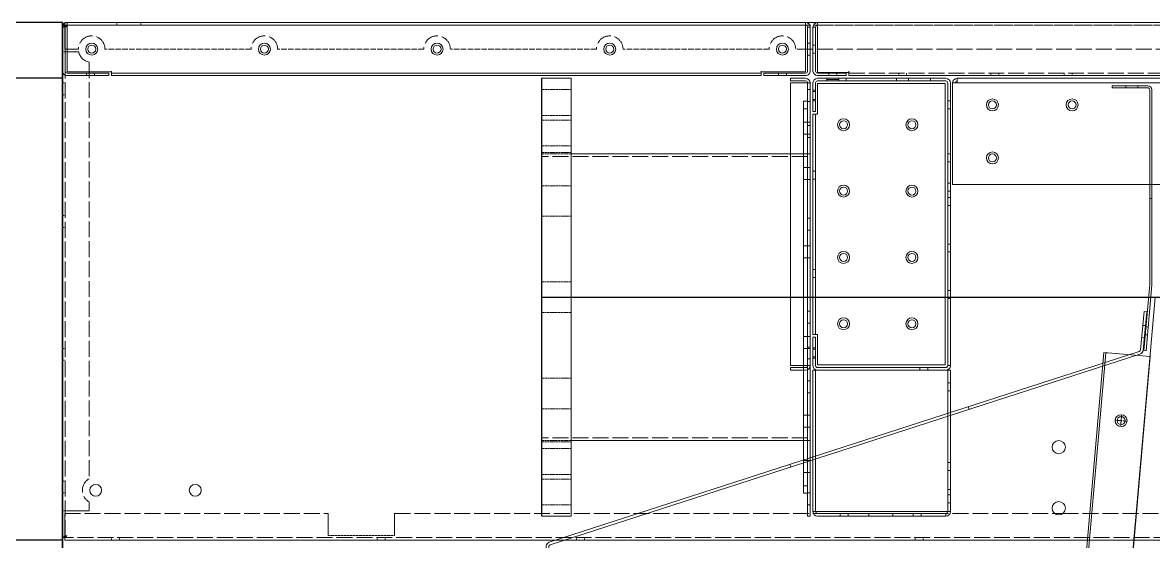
# Model space of a CAD drawing. Header units: millimetres. Extents: x 2280 to 31687, y 1787 to 22582.
# Drawn here: x 15490 to 16341, y 11329 to 11720 of the extents above; entities that cross this region are included whole.
import ezdxf

# ---------------------------------------------------------------- set-up
doc = ezdxf.new("R2010")
doc.units = ezdxf.units.MM
doc.linetypes.add('DASHDOT', pattern=[18.5, 12, -3, 0.5, -3])
doc.linetypes.add('DASHED', pattern=[15, 12, -3])

# ---------------------------------------------------------------- blocks, each defined once
blk = doc.blocks.new('A$C07BF02F0')
at = {"color": 7, "lineweight": 15}
for p, q in [((2, 36.5), (0, 36.5)), ((0, 3.5), (0, 36.5)), ((2, 36.5), (0, 36.5)), ((2, 36.5), (2, 3.5)), ((3.5, 38), (3.5, 40)), ((3.5, 40), (559.5, 40)), ((3.5, 36.5), (3.5, 40)), ((3.5, 38), (3.5, 37.56)), ((3.5, 38), (559.5, 38)), ((3.5, 37.56), (3.5, 36.5)), ((3.5, 36.5), (3.5, 3)), ((3.5, 3), (3.5, 36.5)), ((559.5, 38), (559.5, 40)), ((559.5, 36.5), (559.5, 40)), ((559.5, 37.56), (559.5, 38)), ((559.5, 36.5), (559.5, 37.56)), ((559.5, 36.5), (559.5, 3)), ((559.5, 3), (559.5, 36.5)), ((561, 36.5), (563, 36.5)), ((561, 36.5), (561, 3.5)), ((561, 36.5), (563, 36.5)), ((563, 3.5), (563, 36.5)), ((561, 24.5), (563, 24.5)), ((561, 24.5), (563, 24.5)), ((561, 24.5), (563, 24.5)), ((561, 24.5), (563, 24.5)), ((561, 24.5), (563, 24.5)), ((561, 24.5), (563, 24.5)), ((561, 24.5), (563, 24.5)), ((561, 24.5), (563, 24.5)), ((561, 24.5), (563, 24.5)), ((561, 24.5), (563, 24.5)), ((561, 24.5), (563, 24.5)), ((561, 24.5), (563, 24.5)), ((561, 24.5), (563, 24.5)), ((561, 24.5), (563, 24.5)), ((561, 24.5), (563, 24.5)), ((561, 24.5), (563, 24.5)), ((561, 24.5), (563, 24.5)), ((561, 24.5), (563, 24.5)), ((561, 24.5), (563, 24.5)), ((561, 24.5), (563, 24.5)), ((561, 24.5), (563, 24.5)), ((561, 24.5), (563, 24.5)), ((561, 24.5), (563, 24.5)), ((561, 24.5), (563, 24.5)), ((561, 15.5), (563, 15.5)), ((561, 15.5), (563, 15.5)), ((561, 15.5), (563, 15.5)), ((561, 15.5), (563, 15.5)), ((561, 15.5), (563, 15.5)), ((561, 15.5), (563, 15.5)), ((561, 15.5), (563, 15.5)), ((561, 15.5), (563, 15.5)), ((561, 15.5), (563, 15.5)), ((561, 15.5), (563, 15.5)), ((561, 15.5), (563, 15.5)), ((561, 15.5), (563, 15.5)), ((561, 15.5), (563, 15.5)), ((561, 15.5), (563, 15.5)), ((561, 15.5), (563, 15.5)), ((561, 15.5), (563, 15.5)), ((561, 15.5), (563, 15.5)), ((561, 15.5), (563, 15.5)), ((561, 15.5), (563, 15.5)), ((561, 15.5), (563, 15.5)), ((561, 15.5), (563, 15.5)), ((561, 15.5), (563, 15.5)), ((561, 15.5), (563, 15.5)), ((561, 15.5), (563, 15.5)), ((37, 3), (3.5, 3)), ((37, 3), (3.5, 3)), ((35, 2), (3.5, 2)), ((18, 2), (18, 0)), ((18, 2), (18, 0)), ((18, 2), (18, 0)), ((18, 2), (18, 0)), ((18, 2), (18, 0)), ((18, 2), (18, 0)), ((18, 2), (18, 0)), ((18, 2), (18, 0)), ((18, 2), (18, 0)), ((18, 2), (18, 0)), ((18, 2), (18, 0)), ((18, 2), (18, 0)), ((24, 2), (24, 0)), ((24, 2), (24, 0)), ((24, 2), (24, 0)), ((24, 2), (24, 0)), ((24, 2), (24, 0)), ((24, 2), (24, 0)), ((24, 2), (24, 0)), ((24, 2), (24, 0)), ((24, 2), (24, 0)), ((24, 2), (24, 0)), ((24, 2), (24, 0)), ((24, 2), (24, 0)), ((35, 2), (35, 0)), ((37, 2.44), (37, 3.5)), ((37, 3), (37, 3.5)), ((37, 3), (37, 3.5)), ((37, 3.5), (37, 0)), ((37, 2), (37, 2.44)), ((37, 2), (37, 0)), ((526, 2), (37, 2)), ((526, 2), (37, 2)), ((526, 3), (526, 3.5)), ((526, 3.5), (526, 3)), ((526, 3), (526, 3.5)), ((526, 3.5), (526, 3)), ((526, 2.44), (526, 3)), ((526, 3), (559.5, 3)), ((526, 3), (559.5, 3)), ((526, 3), (526, 0)), ((526, 2), (526, 2.44)), ((526, 2), (526, 0)), ((528, 2), (528, 0)), ((559.5, 2), (528, 2)), ((539, 2), (539, 0)), ((539, 2), (539, 0)), ((539, 2), (539, 0)), ((539, 2), (539, 0)), ((539, 2), (539, 0)), ((539, 2), (539, 0)), ((539, 2), (539, 0)), ((539, 2), (539, 0)), ((539, 2), (539, 0)), ((539, 2), (539, 0)), ((539, 2), (539, 0)), ((539, 2), (539, 0)), ((545, 2), (545, 0)), ((545, 2), (545, 0)), ((545, 2), (545, 0)), ((545, 2), (545, 0)), ((545, 2), (545, 0)), ((545, 2), (545, 0)), ((545, 2), (545, 0)), ((545, 2), (545, 0)), ((545, 2), (545, 0)), ((545, 2), (545, 0)), ((545, 2), (545, 0)), ((545, 2), (545, 0)), ((35, 0), (3.5, 0)), ((526, 0), (37, 0)), ((526, 0), (37, 0)), ((559.5, 0), (528, 0))]:
    blk.add_line(p, q, dxfattribs=at)
for centre in [(22, 20), (152, 20), (282, 20), (412, 20), (542, 20)]:
    blk.add_circle(centre, 3, dxfattribs=at)
for centre, radius, start, end in [((3.5, 36.5), 3.5, 90, 180), ((3.5, 36.5), 1.5, 90, 180), ((559.5, 36.5), 3.5, 360, 90), ((559.5, 36.5), 1.5, 360, 90), ((3.5, 3.5), 3.5, 180, 270.00001), ((3.5, 3.5), 1.5, 180, 269.99999), ((559.5, 3.5), 3.5, 269.99999, 360), ((559.5, 3.5), 1.5, 270.00001, 360)]:
    blk.add_arc(centre, radius, start, end, dxfattribs=at)
blk = doc.blocks.new('A$C51234923')
at = {"color": 7, "lineweight": 15}
for p, q in [((3.5, 189), (3.5, 212)), ((3.5, 212), (99.5, 212)), ((99.5, 0), (99.5, 212)), ((0, 189), (0, 23)), ((3.5, 189), (0, 189)), ((2, 189), (2, 23)), ((0, 146), (2, 146)), ((0, 140), (2, 140)), ((0, 72), (2, 72)), ((0, 66), (2, 66)), ((3.5, 23), (0, 23)), ((3.5, 0), (3.5, 23)), ((99.5, 0), (3.5, 0))]:
    blk.add_line(p, q, dxfattribs=at)
for centre in [(23, 181), (74.5, 181), (23, 131), (74.5, 131), (23, 81), (74.5, 81), (23, 31), (74.5, 31)]:
    blk.add_circle(centre, 3, dxfattribs=at)
blk = doc.blocks.new('A$C30944BC8')
at = {"color": 7, "lineweight": 13, "ltscale": 0.007292}
for p, q in [((3.5, 190.24), (3.5, 186.74)), ((1673.5, 190.24), (1673.5, 186.74)), ((0, 186.74), (3.5, 186.74)), ((1673.5, 186.74), (1677, 186.74))]:
    blk.add_line(p, q, dxfattribs=at)
at = {"color": 7, "lineweight": 13}
for p, q in [((1673.5, 190.24), (3.5, 190.24)), ((3.5, 186.74), (1673.5, 186.74)), ((0, 110.24), (1677, 110.24))]:
    blk.add_line(p, q, dxfattribs=at)
at = {"color": 7, "lineweight": 13, "ltscale": 0.159375}
for p, q in [((0, 110.24), (0, 186.74)), ((1677, 110.24), (1677, 186.74))]:
    blk.add_line(p, q, dxfattribs=at)
at = {"color": 7, "lineweight": 13, "ltscale": 0.145697}
for p, q in [((1675, 110.24), (1675, 40.31)), ((1677, 110.24), (1677, 40.31))]:
    blk.add_line(p, q, dxfattribs=at)
at = {"color": 7, "lineweight": 13, "ltscale": 0.083658}
for p, q in [((1674.99, 40.18), (1671.49, 0.17)), ((1676.99, 40), (1673.49, 0))]:
    blk.add_line(p, q, dxfattribs=at)
at = {"color": 7, "lineweight": 13, "ltscale": 0.004167}
blk.add_line((1671.49, 0.17), (1673.49, 0), dxfattribs=at)
at = {"color": 7, "lineweight": 13}
for centre in [(30, 170.24), (90, 170.24), (240, 170.24), (390, 170.24), (540, 170.24), (690, 170.24), (840, 170.24), (990, 170.24), (1140, 170.24), (1290, 170.24), (1440, 170.24), (1590, 170.24), (1640, 170.24), (30, 130.24), (165, 130.24), (315, 130.24), (465, 130.24), (615, 130.24), (765, 130.24), (915, 130.24), (1065, 130.24), (1215, 130.24), (1365, 130.24), (1515, 130.24), (1640, 130.24)]:
    blk.add_circle(centre, 3, dxfattribs=at)
for centre, radius, start, end in [((3.5, 186.74), 3.5, 90, 180), ((3.5, 186.74), 1.5, 90, 180), ((1673.5, 186.74), 3.5, 0, 90), ((1673.5, 186.74), 1.5, 0, 90), ((1673.5, 40.31), 1.5, 355, 360), ((1673.5, 40.31), 3.5, 355, 360)]:
    blk.add_arc(centre, radius, start, end, dxfattribs=at)
blk = doc.blocks.new('A$C6A4A1024')
at = {"color": 7, "lineweight": 15}
for p, q in [((0, 195), (0, 216.5)), ((2, 195), (2, 216.5)), ((3.5, 220), (100, 220)), ((3.5, 218), (100, 218)), ((10.5, 220), (10.5, 218)), ((10.5, 220), (10.5, 218)), ((10.5, 220), (10.5, 218)), ((10.5, 220), (10.5, 218)), ((10.5, 220), (10.5, 218)), ((10.5, 220), (10.5, 218)), ((10.5, 220), (10.5, 218)), ((10.5, 220), (10.5, 218)), ((10.5, 220), (10.5, 218)), ((10.5, 220), (10.5, 218)), ((10.5, 220), (10.5, 218)), ((10.5, 220), (10.5, 218)), ((10.5, 220), (10.5, 218)), ((10.5, 220), (10.5, 218)), ((10.5, 220), (10.5, 218)), ((10.5, 220), (10.5, 218)), ((10.5, 220), (10.5, 218)), ((10.5, 220), (10.5, 218)), ((10.5, 220), (10.5, 218)), ((10.5, 220), (10.5, 218)), ((10.5, 220), (10.5, 218)), ((10.5, 220), (10.5, 218)), ((10.5, 220), (10.5, 218)), ((10.5, 220), (10.5, 218)), ((10.5, 220), (10.5, 218)), ((10.5, 220), (10.5, 218)), ((10.5, 220), (10.5, 218)), ((10.5, 220), (10.5, 218)), ((10.5, 220), (10.5, 218)), ((10.5, 220), (10.5, 218)), ((10.5, 220), (10.5, 218)), ((10.5, 220), (10.5, 218)), ((10.5, 220), (10.5, 218)), ((10.5, 220), (10.5, 218)), ((10.5, 220), (10.5, 218)), ((10.5, 220), (10.5, 218)), ((10.5, 220), (10.5, 218)), ((10.5, 220), (10.5, 218)), ((10.5, 220), (10.5, 218)), ((10.5, 220), (10.5, 218)), ((10.5, 220), (10.5, 218)), ((10.5, 220), (10.5, 218)), ((10.5, 220), (10.5, 218)), ((10.5, 220), (10.5, 218)), ((10.5, 220), (10.5, 218)), ((10.5, 220), (10.5, 218)), ((10.5, 220), (10.5, 218)), ((10.5, 220), (10.5, 218)), ((19.5, 220), (19.5, 218)), ((19.5, 220), (19.5, 218)), ((19.5, 220), (19.5, 218)), ((19.5, 220), (19.5, 218)), ((19.5, 220), (19.5, 218)), ((19.5, 220), (19.5, 218)), ((19.5, 220), (19.5, 218)), ((19.5, 220), (19.5, 218)), ((19.5, 220), (19.5, 218)), ((19.5, 220), (19.5, 218)), ((19.5, 220), (19.5, 218)), ((19.5, 220), (19.5, 218)), ((19.5, 220), (19.5, 218)), ((19.5, 220), (19.5, 218)), ((19.5, 220), (19.5, 218)), ((19.5, 220), (19.5, 218)), ((19.5, 220), (19.5, 218)), ((19.5, 220), (19.5, 218)), ((19.5, 220), (19.5, 218)), ((19.5, 220), (19.5, 218)), ((19.5, 220), (19.5, 218)), ((19.5, 220), (19.5, 218)), ((19.5, 220), (19.5, 218)), ((19.5, 220), (19.5, 218)), ((19.5, 220), (19.5, 218)), ((19.5, 220), (19.5, 218)), ((19.5, 220), (19.5, 218)), ((19.5, 220), (19.5, 218)), ((19.5, 220), (19.5, 218)), ((19.5, 220), (19.5, 218)), ((19.5, 220), (19.5, 218)), ((19.5, 220), (19.5, 218)), ((19.5, 220), (19.5, 218)), ((19.5, 220), (19.5, 218)), ((19.5, 220), (19.5, 218)), ((19.5, 220), (19.5, 218)), ((19.5, 220), (19.5, 218)), ((19.5, 220), (19.5, 218)), ((19.5, 220), (19.5, 218)), ((19.5, 220), (19.5, 218)), ((19.5, 220), (19.5, 218)), ((19.5, 220), (19.5, 218)), ((19.5, 220), (19.5, 218)), ((19.5, 220), (19.5, 218)), ((19.5, 220), (19.5, 218)), ((19.5, 220), (19.5, 218)), ((19.5, 220), (19.5, 218)), ((19.5, 220), (19.5, 218)), ((25, 220), (25, 218)), ((63, 220), (63, 218)), ((63, 220), (63, 218)), ((63, 220), (63, 218)), ((63, 220), (63, 218)), ((63, 220), (63, 218)), ((63, 220), (63, 218)), ((72, 220), (72, 218)), ((72, 220), (72, 218)), ((72, 220), (72, 218)), ((72, 220), (72, 218)), ((72, 220), (72, 218)), ((72, 220), (72, 218)), ((88.5, 220), (88.5, 218)), ((101.5, 3.5), (101.5, 216.5)), ((103.5, 3.5), (103.5, 216.5)), ((0, 211), (2, 211)), ((0, 211), (2, 211)), ((0, 211), (2, 211)), ((0, 211), (2, 211)), ((0, 211), (2, 211)), ((0, 211), (2, 211)), ((0, 211), (2, 211)), ((0, 211), (2, 211)), ((0, 211), (2, 211)), ((0, 211), (2, 211)), ((0, 211), (2, 211)), ((0, 211), (2, 211)), ((0, 210), (2, 210)), ((0, 210), (2, 210)), ((0, 210), (2, 210)), ((0, 210), (2, 210)), ((0, 210), (2, 210)), ((0, 210), (2, 210)), ((0, 210), (2, 210)), ((0, 210), (2, 210)), ((0, 210), (2, 210)), ((0, 210), (2, 210)), ((0, 210), (2, 210)), ((0, 210), (2, 210)), ((0, 210), (2, 210)), ((0, 210), (2, 210)), ((0, 210), (2, 210)), ((0, 210), (2, 210)), ((0, 210), (2, 210)), ((0, 210), (2, 210)), ((0, 210), (2, 210)), ((0, 210), (2, 210)), ((0, 210), (2, 210)), ((0, 210), (2, 210)), ((0, 210), (2, 210)), ((0, 210), (2, 210)), ((0, 210), (2, 210)), ((0, 210), (2, 210)), ((0, 210), (2, 210)), ((0, 210), (2, 210)), ((0, 210), (2, 210)), ((0, 210), (2, 210)), ((0, 210), (2, 210)), ((0, 204), (2, 204)), ((0, 204), (2, 204)), ((0, 204), (2, 204)), ((0, 204), (2, 204)), ((0, 204), (2, 204)), ((0, 204), (2, 204)), ((0, 204), (2, 204)), ((0, 204), (2, 204)), ((0, 204), (2, 204)), ((0, 204), (2, 204)), ((0, 204), (2, 204)), ((0, 204), (2, 204)), ((0, 204), (2, 204)), ((0, 204), (2, 204)), ((0, 204), (2, 204)), ((0, 204), (2, 204)), ((0, 204), (2, 204)), ((0, 204), (2, 204)), ((0, 204), (2, 204)), ((0, 204), (2, 204)), ((0, 204), (2, 204)), ((0, 204), (2, 204)), ((0, 204), (2, 204)), ((0, 204), (2, 204)), ((0, 204), (2, 204)), ((0, 204), (2, 204)), ((0, 204), (2, 204)), ((0, 204), (2, 204)), ((0, 204), (2, 204)), ((0, 204), (2, 204)), ((0, 204), (2, 204)), ((0, 203), (2, 203)), ((0, 203), (2, 203)), ((0, 203), (2, 203)), ((0, 203), (2, 203)), ((0, 203), (2, 203)), ((0, 203), (2, 203)), ((0, 203), (2, 203)), ((0, 203), (2, 203)), ((0, 203), (2, 203)), ((0, 203), (2, 203)), ((0, 203), (2, 203)), ((0, 203), (2, 203)), ((103.5, 203), (101.5, 203)), ((103.5, 203), (101.5, 203)), ((103.5, 203), (101.5, 203)), ((103.5, 203), (101.5, 203)), ((103.5, 203), (101.5, 203)), ((103.5, 203), (101.5, 203)), ((103.5, 203), (101.5, 203)), ((103.5, 203), (101.5, 203)), ((103.5, 203), (101.5, 203)), ((103.5, 203), (101.5, 203)), ((103.5, 203), (101.5, 203)), ((103.5, 203), (101.5, 203)), ((103.5, 203), (101.5, 203)), ((103.5, 203), (101.5, 203)), ((103.5, 203), (101.5, 203)), ((103.5, 203), (101.5, 203)), ((103.5, 203), (101.5, 203)), ((103.5, 203), (101.5, 203)), ((103.5, 203), (101.5, 203)), ((103.5, 203), (101.5, 203)), ((103.5, 203), (101.5, 203)), ((103.5, 203), (101.5, 203)), ((103.5, 203), (101.5, 203)), ((103.5, 203), (101.5, 203)), ((103.5, 197), (101.5, 197)), ((103.5, 197), (101.5, 197)), ((103.5, 197), (101.5, 197)), ((103.5, 197), (101.5, 197)), ((103.5, 197), (101.5, 197)), ((103.5, 197), (101.5, 197)), ((103.5, 197), (101.5, 197)), ((103.5, 197), (101.5, 197)), ((103.5, 197), (101.5, 197)), ((103.5, 197), (101.5, 197)), ((103.5, 197), (101.5, 197)), ((103.5, 197), (101.5, 197)), ((103.5, 197), (101.5, 197)), ((103.5, 197), (101.5, 197)), ((103.5, 197), (101.5, 197)), ((103.5, 197), (101.5, 197)), ((103.5, 197), (101.5, 197)), ((103.5, 197), (101.5, 197)), ((103.5, 197), (101.5, 197)), ((103.5, 197), (101.5, 197)), ((103.5, 197), (101.5, 197)), ((103.5, 197), (101.5, 197)), ((103.5, 197), (101.5, 197)), ((103.5, 197), (101.5, 197)), ((2, 195), (0, 195)), ((103.5, 163), (101.5, 163)), ((103.5, 163), (101.5, 163)), ((103.5, 163), (101.5, 163)), ((103.5, 163), (101.5, 163)), ((103.5, 163), (101.5, 163)), ((103.5, 163), (101.5, 163)), ((103.5, 163), (101.5, 163)), ((103.5, 163), (101.5, 163)), ((103.5, 163), (101.5, 163)), ((103.5, 163), (101.5, 163)), ((103.5, 163), (101.5, 163)), ((103.5, 163), (101.5, 163)), ((103.5, 163), (101.5, 163)), ((103.5, 163), (101.5, 163)), ((103.5, 163), (101.5, 163)), ((103.5, 163), (101.5, 163)), ((103.5, 163), (101.5, 163)), ((103.5, 163), (101.5, 163)), ((103.5, 163), (101.5, 163)), ((103.5, 163), (101.5, 163)), ((103.5, 163), (101.5, 163)), ((103.5, 163), (101.5, 163)), ((103.5, 163), (101.5, 163)), ((103.5, 163), (101.5, 163)), ((103.5, 163), (101.5, 163)), ((103.5, 163), (101.5, 163)), ((103.5, 163), (101.5, 163)), ((103.5, 157), (101.5, 157)), ((103.5, 157), (101.5, 157)), ((103.5, 157), (101.5, 157)), ((103.5, 157), (101.5, 157)), ((103.5, 157), (101.5, 157)), ((103.5, 157), (101.5, 157)), ((103.5, 157), (101.5, 157)), ((103.5, 157), (101.5, 157)), ((103.5, 157), (101.5, 157)), ((103.5, 157), (101.5, 157)), ((103.5, 157), (101.5, 157)), ((103.5, 157), (101.5, 157)), ((103.5, 157), (101.5, 157)), ((103.5, 157), (101.5, 157)), ((103.5, 157), (101.5, 157)), ((103.5, 157), (101.5, 157)), ((103.5, 157), (101.5, 157)), ((103.5, 157), (101.5, 157)), ((103.5, 157), (101.5, 157)), ((103.5, 157), (101.5, 157)), ((103.5, 157), (101.5, 157)), ((103.5, 157), (101.5, 157)), ((103.5, 157), (101.5, 157)), ((103.5, 157), (101.5, 157)), ((103.5, 157), (101.5, 157)), ((103.5, 157), (101.5, 157)), ((103.5, 157), (101.5, 157)), ((103.5, 141), (101.5, 141)), ((103.5, 141), (101.5, 141)), ((103.5, 141), (101.5, 141)), ((103.5, 141), (101.5, 141)), ((103.5, 141), (101.5, 141)), ((103.5, 141), (101.5, 141)), ((103.5, 141), (101.5, 141)), ((103.5, 141), (101.5, 141)), ((103.5, 135), (101.5, 135)), ((103.5, 135), (101.5, 135)), ((103.5, 135), (101.5, 135)), ((103.5, 135), (101.5, 135)), ((103.5, 135), (101.5, 135)), ((103.5, 135), (101.5, 135)), ((103.5, 135), (101.5, 135)), ((103.5, 135), (101.5, 135)), ((103.5, 130.11), (101.5, 130.11)), ((103.5, 130.11), (101.5, 130.11)), ((103.5, 124.11), (101.5, 124.11)), ((103.5, 124.11), (101.5, 124.11)), ((103.5, 95.11), (101.5, 95.11)), ((103.5, 95.11), (101.5, 95.11)), ((103.5, 89.11), (101.5, 89.11)), ((103.5, 89.11), (101.5, 89.11)), ((103.5, 60.11), (101.5, 60.11)), ((103.5, 60.11), (101.5, 60.11)), ((103.5, 54.11), (101.5, 54.11)), ((103.5, 54.11), (101.5, 54.11)), ((0, 25), (0, 3.5)), ((0, 25), (0, 3.5)), ((2, 25), (0, 25)), ((2, 25), (0, 25)), ((2, 25), (2, 3.5)), ((2, 25), (2, 3.5)), ((0, 17), (2, 17)), ((0, 17), (2, 17)), ((0, 17), (2, 17)), ((0, 17), (2, 17)), ((0, 17), (2, 17)), ((0, 17), (2, 17)), ((0, 17), (2, 17)), ((0, 17), (2, 17)), ((0, 17), (2, 17)), ((0, 17), (2, 17)), ((0, 17), (2, 17)), ((0, 17), (2, 17)), ((0, 16), (2, 16)), ((0, 16), (2, 16)), ((0, 16), (2, 16)), ((0, 16), (2, 16)), ((0, 16), (2, 16)), ((0, 16), (2, 16)), ((0, 16), (2, 16)), ((0, 16), (2, 16)), ((0, 16), (2, 16)), ((0, 16), (2, 16)), ((0, 16), (2, 16)), ((0, 16), (2, 16)), ((0, 16), (2, 16)), ((0, 16), (2, 16)), ((0, 16), (2, 16)), ((0, 16), (2, 16)), ((0, 16), (2, 16)), ((0, 16), (2, 16)), ((0, 16), (2, 16)), ((0, 16), (2, 16)), ((0, 16), (2, 16)), ((0, 16), (2, 16)), ((0, 16), (2, 16)), ((0, 16), (2, 16)), ((0, 16), (2, 16)), ((0, 16), (2, 16)), ((0, 10), (2, 10)), ((0, 10), (2, 10)), ((0, 10), (2, 10)), ((0, 10), (2, 10)), ((0, 10), (2, 10)), ((0, 10), (2, 10)), ((0, 10), (2, 10)), ((0, 10), (2, 10)), ((0, 10), (2, 10)), ((0, 10), (2, 10)), ((0, 10), (2, 10)), ((0, 10), (2, 10)), ((0, 10), (2, 10)), ((0, 10), (2, 10)), ((0, 10), (2, 10)), ((0, 10), (2, 10)), ((0, 10), (2, 10)), ((0, 10), (2, 10)), ((0, 10), (2, 10)), ((0, 10), (2, 10)), ((0, 10), (2, 10)), ((0, 10), (2, 10)), ((0, 10), (2, 10)), ((0, 10), (2, 10)), ((0, 10), (2, 10)), ((0, 10), (2, 10)), ((0, 9), (2, 9)), ((0, 9), (2, 9)), ((0, 9), (2, 9)), ((0, 9), (2, 9)), ((0, 9), (2, 9)), ((0, 9), (2, 9)), ((0, 9), (2, 9)), ((0, 9), (2, 9)), ((0, 9), (2, 9)), ((0, 9), (2, 9)), ((0, 9), (2, 9)), ((0, 9), (2, 9)), ((3.5, 2), (100, 2)), ((100, 2), (3.5, 2)), ((3.5, 0), (100, 0)), ((3.5, 0), (100, 0)), ((80.5, 0), (80.5, 2)), ((80.5, 0), (80.5, 2)), ((80.5, 0), (80.5, 2)), ((80.5, 0), (80.5, 2)), ((80.5, 0), (80.5, 2)), ((80.5, 0), (80.5, 2)), ((80.5, 0), (80.5, 2)), ((80.5, 0), (80.5, 2)), ((80.5, 0), (80.5, 2)), ((80.5, 0), (80.5, 2)), ((86.5, 0), (86.5, 2)), ((86.5, 0), (86.5, 2)), ((86.5, 0), (86.5, 2)), ((86.5, 0), (86.5, 2)), ((86.5, 0), (86.5, 2)), ((86.5, 0), (86.5, 2)), ((86.5, 0), (86.5, 2)), ((86.5, 0), (86.5, 2)), ((86.5, 0), (86.5, 2)), ((86.5, 0), (86.5, 2)), ((103.5, 3.5), (101.5, 3.5))]:
    blk.add_line(p, q, dxfattribs=at)
for centre, radius, start, end in [((3.5, 216.5), 3.5, 90, 179.99999), ((3.5, 216.5), 1.5, 90, 179.99999), ((100, 216.5), 3.5, 0, 90), ((100, 216.5), 1.5, 0, 90), ((3.5, 3.5), 3.5, 180.00001, 270), ((3.5, 3.5), 1.5, 180.00001, 270), ((100, 3.5), 3.5, 270, 0), ((100, 3.5), 1.5, 270, 0)]:
    blk.add_arc(centre, radius, start, end, dxfattribs=at)
blk = doc.blocks.new('A$C7B6532BF')
at = {"color": 5, "lineweight": 5}
blk.add_line((239.09, 2732.76), (0, 0), dxfattribs=at)
blk = doc.blocks.new('A$C493D0A01')
at = {"lineweight": 5}
blk.add_blockref('A$C7B6532BF', (0, 0), dxfattribs=at)
blk = doc.blocks.new('A$C7AFD6E2C')
at = {"color": 7, "lineweight": 13, "ltscale": 0.004167}
for p, q in [((2, 36.5), (0, 36.5)), ((1780, 36.5), (1782, 36.5)), ((25, 2), (25, 0)), ((1757, 2), (1757, 0))]:
    blk.add_line(p, q, dxfattribs=at)
at = {"color": 7, "lineweight": 13, "ltscale": 0.06875}
for p, q in [((0, 3.5), (0, 36.5)), ((2, 36.5), (2, 3.5)), ((1780, 36.5), (1780, 3.5)), ((1782, 3.5), (1782, 36.5))]:
    blk.add_line(p, q, dxfattribs=at)
at = {"color": 7, "lineweight": 13}
for p, q in [((1778.5, 40), (3.5, 40)), ((1755, 0), (27, 0))]:
    blk.add_line(p, q, dxfattribs=at)
at = {"color": 7, "lineweight": 13, "ltscale": 0.007292}
for p, q in [((3.5, 36.5), (3.5, 40)), ((1778.5, 36.5), (1778.5, 40)), ((27, 3.5), (27, 0))]:
    blk.add_line(p, q, dxfattribs=at)
at = {"color": 7, "linetype": 'DASHED', "lineweight": 13}
for p, q in [((1778.5, 38), (3.5, 38)), ((1755, 2), (27, 2))]:
    blk.add_line(p, q, dxfattribs=at)
at = {"color": 7, "lineweight": 13, "ltscale": 0.070833}
for p, q in [((3.5, 2.5), (3.5, 36.5)), ((1778.5, 2.5), (1778.5, 36.5))]:
    blk.add_line(p, q, dxfattribs=at)
at = {"color": 7, "linetype": 'DASHED', "lineweight": 13, "ltscale": 0.004167}
for p, q in [((1780, 23), (1782, 23)), ((1780, 23), (1782, 23)), ((1780, 23), (1782, 23)), ((1780, 23), (1782, 23)), ((1780, 23), (1782, 23)), ((1780, 23), (1782, 23)), ((1780, 23), (1782, 23)), ((1780, 23), (1782, 23)), ((1780, 17), (1782, 17)), ((1780, 17), (1782, 17)), ((1780, 17), (1782, 17)), ((1780, 17), (1782, 17)), ((1780, 17), (1782, 17)), ((1780, 17), (1782, 17)), ((1780, 17), (1782, 17)), ((1780, 17), (1782, 17)), ((12, 2), (12, 0)), ((12, 2), (12, 0)), ((12, 2), (12, 0)), ((12, 2), (12, 0)), ((12, 2), (12, 0)), ((12, 2), (12, 0)), ((12, 2), (12, 0)), ((12, 2), (12, 0)), ((12, 2), (12, 0)), ((12, 2), (12, 0)), ((12, 2), (12, 0)), ((12, 2), (12, 0)), ((12, 2), (12, 0)), ((12, 2), (12, 0)), ((12, 2), (12, 0)), ((12, 2), (12, 0)), ((18, 2), (18, 0)), ((18, 2), (18, 0)), ((18, 2), (18, 0)), ((18, 2), (18, 0)), ((18, 2), (18, 0)), ((18, 2), (18, 0)), ((18, 2), (18, 0)), ((18, 2), (18, 0)), ((18, 2), (18, 0)), ((18, 2), (18, 0)), ((18, 2), (18, 0)), ((18, 2), (18, 0)), ((18, 2), (18, 0)), ((18, 2), (18, 0)), ((18, 2), (18, 0)), ((18, 2), (18, 0)), ((67, 2), (67, 0)), ((67, 2), (67, 0)), ((73, 2), (73, 0)), ((73, 2), (73, 0)), ((143, 2), (143, 0)), ((143, 2), (143, 0)), ((149, 2), (149, 0)), ((149, 2), (149, 0)), ((219, 2), (219, 0)), ((219, 2), (219, 0)), ((225, 2), (225, 0)), ((225, 2), (225, 0)), ((295, 2), (295, 0)), ((295, 2), (295, 0)), ((301, 2), (301, 0)), ((301, 2), (301, 0)), ((371, 2), (371, 0)), ((371, 2), (371, 0)), ((377, 2), (377, 0)), ((377, 2), (377, 0)), ((447, 2), (447, 0)), ((447, 2), (447, 0)), ((453, 2), (453, 0)), ((453, 2), (453, 0)), ((523, 2), (523, 0)), ((523, 2), (523, 0)), ((529, 2), (529, 0)), ((529, 2), (529, 0)), ((599, 2), (599, 0)), ((599, 2), (599, 0)), ((605, 2), (605, 0)), ((605, 2), (605, 0)), ((675, 2), (675, 0)), ((675, 2), (675, 0)), ((681, 2), (681, 0)), ((681, 2), (681, 0)), ((751, 2), (751, 0)), ((751, 2), (751, 0)), ((757, 2), (757, 0)), ((757, 2), (757, 0)), ((827, 2), (827, 0)), ((827, 2), (827, 0)), ((833, 2), (833, 0)), ((833, 2), (833, 0)), ((903, 2), (903, 0)), ((903, 2), (903, 0)), ((909, 2), (909, 0)), ((909, 2), (909, 0)), ((979, 2), (979, 0)), ((979, 2), (979, 0)), ((985, 2), (985, 0)), ((985, 2), (985, 0)), ((1055, 2), (1055, 0)), ((1055, 2), (1055, 0)), ((1061, 2), (1061, 0)), ((1061, 2), (1061, 0)), ((1131, 2), (1131, 0)), ((1131, 2), (1131, 0)), ((1137, 2), (1137, 0)), ((1137, 2), (1137, 0)), ((1207, 2), (1207, 0)), ((1207, 2), (1207, 0)), ((1213, 2), (1213, 0)), ((1213, 2), (1213, 0)), ((1283, 2), (1283, 0)), ((1283, 2), (1283, 0)), ((1289, 2), (1289, 0)), ((1289, 2), (1289, 0)), ((1359, 2), (1359, 0)), ((1359, 2), (1359, 0)), ((1365, 2), (1365, 0)), ((1365, 2), (1365, 0)), ((1435, 2), (1435, 0)), ((1435, 2), (1435, 0)), ((1441, 2), (1441, 0)), ((1441, 2), (1441, 0)), ((1511, 2), (1511, 0)), ((1511, 2), (1511, 0)), ((1517, 2), (1517, 0)), ((1517, 2), (1517, 0)), ((1587, 2), (1587, 0)), ((1587, 2), (1587, 0)), ((1593, 2), (1593, 0)), ((1593, 2), (1593, 0)), ((1642, 2), (1642, 0)), ((1642, 2), (1642, 0)), ((1648, 2), (1648, 0)), ((1648, 2), (1648, 0)), ((1711.5, 2), (1711.5, 0)), ((1711.5, 2), (1711.5, 0)), ((1717.5, 2), (1717.5, 0)), ((1717.5, 2), (1717.5, 0)), ((1764, 2), (1764, 0)), ((1764, 2), (1764, 0)), ((1764, 2), (1764, 0)), ((1764, 2), (1764, 0)), ((1764, 2), (1764, 0)), ((1764, 2), (1764, 0)), ((1764, 2), (1764, 0)), ((1764, 2), (1764, 0)), ((1764, 2), (1764, 0)), ((1764, 2), (1764, 0)), ((1764, 2), (1764, 0)), ((1764, 2), (1764, 0)), ((1764, 2), (1764, 0)), ((1764, 2), (1764, 0)), ((1764, 2), (1764, 0)), ((1764, 2), (1764, 0)), ((1770, 2), (1770, 0)), ((1770, 2), (1770, 0)), ((1770, 2), (1770, 0)), ((1770, 2), (1770, 0)), ((1770, 2), (1770, 0)), ((1770, 2), (1770, 0)), ((1770, 2), (1770, 0)), ((1770, 2), (1770, 0)), ((1770, 2), (1770, 0)), ((1770, 2), (1770, 0)), ((1770, 2), (1770, 0)), ((1770, 2), (1770, 0)), ((1770, 2), (1770, 0)), ((1770, 2), (1770, 0)), ((1770, 2), (1770, 0)), ((1770, 2), (1770, 0))]:
    blk.add_line(p, q, dxfattribs=at)
at = {"color": 7, "lineweight": 13, "ltscale": 0.048958}
for p, q in [((27, 2.5), (3.5, 2.5)), ((1755, 2.5), (1778.5, 2.5))]:
    blk.add_line(p, q, dxfattribs=at)
at = {"color": 7, "lineweight": 13, "ltscale": 0.044792}
for p, q in [((25, 2), (3.5, 2)), ((1778.5, 2), (1757, 2)), ((25, 0), (3.5, 0)), ((1778.5, 0), (1757, 0))]:
    blk.add_line(p, q, dxfattribs=at)
at = {"color": 7, "lineweight": 13, "ltscale": 0.002083}
for p, q in [((27, 2.5), (27, 3.5)), ((1755, 2.5), (1755, 3.5))]:
    blk.add_line(p, q, dxfattribs=at)
at = {"color": 7, "linetype": 'DASHED', "lineweight": 13, "ltscale": 0.002083}
blk.add_line((1755, 3.5), (1755, 2.5), dxfattribs=at)
at = {"color": 7, "lineweight": 13, "ltscale": 0.005208}
blk.add_line((1755, 2.5), (1755, 0), dxfattribs=at)
at = {"color": 7, "lineweight": 13}
for centre, radius, start, end in [((3.5, 36.5), 3.5, 90, 180), ((3.5, 36.5), 1.5, 90, 180), ((1778.5, 36.5), 3.5, 0, 90), ((1778.5, 36.5), 1.5, 360, 90), ((3.5, 3.5), 3.5, 180, 270), ((3.5, 3.5), 1.5, 180, 270), ((1778.5, 3.5), 3.5, 270, 360), ((1778.5, 3.5), 1.5, 270, 0)]:
    blk.add_arc(centre, radius, start, end, dxfattribs=at)
blk = doc.blocks.new('A$C16F13DCD')
at = {"color": 7, "lineweight": 15}
for p, q in [((11.5, 330), (0, 330)), ((0, 328), (0, 330)), ((11.5, 328), (0, 328)), ((0, 326.5), (0, 113.5)), ((11.5, 326.5), (0, 326.5)), ((11.5, 326.5), (15, 326.5)), ((13, 113.5), (13, 326.5)), ((15, 326.5), (15, 113.5)), ((13, 321.5), (15, 321.5)), ((13, 321.5), (15, 321.5)), ((13, 321.5), (15, 321.5)), ((13, 321.5), (15, 321.5)), ((13, 321.5), (15, 321.5)), ((13, 321.5), (15, 321.5)), ((13, 321.5), (15, 321.5)), ((13, 312.5), (15, 312.5)), ((13, 312.5), (15, 312.5)), ((13, 312.5), (15, 312.5)), ((13, 312.5), (15, 312.5)), ((13, 312.5), (15, 312.5)), ((13, 312.5), (15, 312.5)), ((13, 312.5), (15, 312.5)), ((13, 297), (15, 297)), ((13, 297), (15, 297)), ((13, 294.5), (15, 294.5)), ((13, 294.5), (15, 294.5)), ((13, 288), (15, 288)), ((13, 288), (15, 288)), ((13, 285.5), (15, 285.5)), ((13, 285.5), (15, 285.5)), ((13, 273), (15, 273)), ((13, 262.84), (15, 262.84)), ((13, 262.84), (15, 262.84)), ((13, 253.84), (15, 253.84)), ((13, 253.84), (15, 253.84)), ((13, 224.5), (15, 224.5)), ((13, 224.5), (15, 224.5)), ((13, 215.5), (15, 215.5)), ((13, 215.5), (15, 215.5)), ((13, 203.66), (15, 203.66)), ((13, 203.66), (15, 203.66)), ((13, 194.66), (15, 194.66)), ((13, 194.66), (15, 194.66)), ((13, 154.5), (15, 154.5)), ((13, 154.5), (15, 154.5)), ((13, 145.5), (15, 145.5)), ((13, 145.5), (15, 145.5)), ((13, 135.34), (15, 135.34)), ((13, 135.34), (15, 135.34)), ((13, 127.5), (15, 127.5)), ((13, 127.5), (15, 127.5)), ((13, 126.34), (15, 126.34)), ((13, 126.34), (15, 126.34)), ((0, 113.5), (11.5, 113.5)), ((0, 110), (0, 112)), ((11.5, 112), (0, 112)), ((11.5, 113.5), (15, 113.5)), ((13, 118.5), (15, 118.5)), ((13, 118.5), (15, 118.5)), ((13, 110.34), (13, 113.5)), ((15, 113.5), (13, 113.5)), ((15, 113.5), (13, 113.5)), ((15, 0), (15, 113.5)), ((11.5, 110), (0, 110)), ((13, 0), (13, 110.34)), ((13, 102), (15, 102)), ((13, 102), (15, 102)), ((13, 93), (15, 93)), ((13, 93), (15, 93)), ((13, 76.16), (15, 76.16)), ((13, 76.16), (15, 76.16)), ((13, 67.16), (15, 67.16)), ((13, 67.16), (15, 67.16)), ((13, 57), (15, 57)), ((13, 42), (15, 42)), ((13, 42), (15, 42)), ((13, 42), (15, 42)), ((13, 42), (15, 42)), ((13, 33), (15, 33)), ((13, 33), (15, 33)), ((13, 33), (15, 33)), ((13, 33), (15, 33)), ((13, 17.5), (15, 17.5)), ((13, 17.5), (15, 17.5)), ((13, 17.5), (15, 17.5)), ((13, 17.5), (15, 17.5)), ((13, 17.5), (15, 17.5)), ((13, 8.5), (15, 8.5)), ((13, 8.5), (15, 8.5)), ((13, 8.5), (15, 8.5)), ((13, 8.5), (15, 8.5)), ((13, 8.5), (15, 8.5)), ((13, 0), (15, 0))]:
    blk.add_line(p, q, dxfattribs=at)
for centre, radius, start, end in [((11.5, 326.5), 3.5, 0, 90), ((11.5, 326.5), 1.5, 0, 90), ((11.5, 113.5), 3.5, 270, 0), ((11.5, 113.5), 1.5, 270, 0)]:
    blk.add_arc(centre, radius, start, end, dxfattribs=at)
blk = doc.blocks.new('A$C244D7E91')
at = {"color": 7, "lineweight": 15}
for p, q in [((0, 3.5), (0, 110)), ((3.5, 110), (0, 110)), ((2, 3.5), (2, 110)), ((3.5, 110), (100, 110)), ((103.5, 110), (100, 110)), ((101.5, 3.5), (101.5, 110)), ((103.5, 3.5), (103.5, 110)), ((103.5, 100.5), (101.5, 100.5)), ((103.5, 100.5), (101.5, 100.5)), ((103.5, 94.5), (101.5, 94.5)), ((103.5, 94.5), (101.5, 94.5)), ((103.5, 40.5), (101.5, 40.5)), ((103.5, 40.5), (101.5, 40.5)), ((103.5, 34.5), (101.5, 34.5)), ((103.5, 34.5), (101.5, 34.5)), ((101.5, 20), (103.5, 20)), ((103.5, 16), (101.5, 16)), ((103.5, 16), (101.5, 16)), ((103.5, 16), (101.5, 16)), ((103.5, 16), (101.5, 16)), ((103.5, 16), (101.5, 16)), ((103.5, 10), (101.5, 10)), ((103.5, 10), (101.5, 10)), ((103.5, 10), (101.5, 10)), ((103.5, 10), (101.5, 10)), ((103.5, 10), (101.5, 10)), ((3.5, 3.5), (0, 3.5)), ((100, 3.5), (3.5, 3.5)), ((100, 2), (3.5, 2)), ((100, 0), (3.5, 0)), ((20.5, 0), (20.5, 2)), ((20.5, 0), (20.5, 2)), ((26.5, 0), (26.5, 2)), ((26.5, 0), (26.5, 2)), ((42, 0), (42, 2)), ((60, 0), (60, 2)), ((75.5, 0), (75.5, 2)), ((75.5, 0), (75.5, 2)), ((81.5, 0), (81.5, 2)), ((81.5, 0), (81.5, 2)), ((103.5, 3.5), (100, 3.5)), ((100, 2), (100, 0))]:
    blk.add_line(p, q, dxfattribs=at)
for centre, radius, start, end in [((3.5, 3.5), 3.5, 180.00001, 270), ((3.5, 3.5), 1.5, 180.00001, 270), ((100, 3.5), 3.5, 270, 0), ((100, 3.5), 1.5, 270, 0)]:
    blk.add_arc(centre, radius, start, end, dxfattribs=at)
blk = doc.blocks.new('A$C7EF54F26')
at = {"color": 7, "lineweight": 15}
for p, q in [((431.66, 245.91), (433.66, 245.91)), ((431.66, 216.89), (431.66, 245.91)), ((433.66, 216.89), (433.66, 245.91)), ((431.66, 235.41), (433.66, 235.41)), ((431.66, 235.41), (433.66, 235.41)), ((431.66, 235.41), (433.66, 235.41)), ((431.66, 235.41), (433.66, 235.41)), ((431.66, 235.41), (433.66, 235.41)), ((431.66, 235.41), (433.66, 235.41)), ((431.66, 235.41), (433.66, 235.41)), ((431.66, 235.41), (433.66, 235.41)), ((431.66, 235.41), (433.66, 235.41)), ((431.66, 235.41), (433.66, 235.41)), ((431.66, 235.41), (433.66, 235.41)), ((431.66, 226.41), (433.66, 226.41)), ((431.66, 226.41), (433.66, 226.41)), ((431.66, 226.41), (433.66, 226.41)), ((431.66, 226.41), (433.66, 226.41)), ((431.66, 226.41), (433.66, 226.41)), ((431.66, 226.41), (433.66, 226.41)), ((431.66, 226.41), (433.66, 226.41)), ((431.66, 226.41), (433.66, 226.41)), ((431.66, 226.41), (433.66, 226.41)), ((431.66, 226.41), (433.66, 226.41)), ((431.66, 226.41), (433.66, 226.41)), ((2.12, 30.92), (430.75, 215.52)), ((2.91, 29.08), (431.54, 213.68)), ((306.56, 162.03), (307.35, 160.19)), ((176.95, 106.21), (177.74, 104.37)), ((0, 27.68), (0.15, 0)), ((2, 27.69), (2.15, 0.01)), ((2.04, 19.51), (0.04, 19.5)), ((2.04, 19.51), (0.04, 19.5)), ((2.04, 19.51), (0.04, 19.5)), ((2.04, 19.51), (0.04, 19.5)), ((2.04, 19.51), (0.04, 19.5)), ((2.04, 19.51), (0.04, 19.5)), ((2.04, 19.51), (0.04, 19.5)), ((2.04, 19.51), (0.04, 19.5)), ((2.04, 19.51), (0.04, 19.5)), ((2.04, 19.51), (0.04, 19.5)), ((2.04, 19.51), (0.04, 19.5)), ((2.09, 10.51), (0.09, 10.5)), ((2.09, 10.51), (0.09, 10.5)), ((2.09, 10.51), (0.09, 10.5)), ((2.09, 10.51), (0.09, 10.5)), ((2.09, 10.51), (0.09, 10.5)), ((2.09, 10.51), (0.09, 10.5)), ((2.09, 10.51), (0.09, 10.5)), ((2.09, 10.51), (0.09, 10.5)), ((2.09, 10.51), (0.09, 10.5)), ((2.09, 10.51), (0.09, 10.5)), ((2.09, 10.51), (0.09, 10.5)), ((0.15, 0), (2.15, 0.01))]:
    blk.add_line(p, q, dxfattribs=at)
for centre, radius, start, end in [((430.16, 216.89), 1.5, 293.3, 0), ((430.16, 216.89), 3.5, 293.3, 0), ((3.5, 27.7), 3.5, 113.3, 180.3), ((3.5, 27.7), 1.5, 113.3, 180.3)]:
    blk.add_arc(centre, radius, start, end, dxfattribs=at)
blk = doc.blocks.new('A$C21967578')
at = {"color": 7, "lineweight": 15}
for p, q in [((0, 199.81), (26.9, 199.81)), ((0, 199.81), (0, 198.21)), ((0, 198.21), (26.9, 198.21)), ((10.5, 198.21), (10.5, 199.81)), ((10.5, 198.21), (10.5, 199.81)), ((10.5, 198.21), (10.5, 199.81)), ((10.5, 198.21), (10.5, 199.81)), ((10.5, 198.21), (10.5, 199.81)), ((10.5, 198.21), (10.5, 199.81)), ((10.5, 198.21), (10.5, 199.81)), ((10.5, 198.21), (10.5, 199.81)), ((10.5, 198.21), (10.5, 199.81)), ((10.5, 198.21), (10.5, 199.81)), ((10.5, 198.21), (10.5, 199.81)), ((10.5, 198.21), (10.5, 199.81)), ((10.5, 198.21), (10.5, 199.81)), ((10.5, 198.21), (10.5, 199.81)), ((10.5, 198.21), (10.5, 199.81)), ((19.5, 198.21), (19.5, 199.81)), ((19.5, 198.21), (19.5, 199.81)), ((19.5, 198.21), (19.5, 199.81)), ((19.5, 198.21), (19.5, 199.81)), ((19.5, 198.21), (19.5, 199.81)), ((19.5, 198.21), (19.5, 199.81)), ((19.5, 198.21), (19.5, 199.81)), ((19.5, 198.21), (19.5, 199.81)), ((19.5, 198.21), (19.5, 199.81)), ((19.5, 198.21), (19.5, 199.81)), ((19.5, 198.21), (19.5, 199.81)), ((19.5, 198.21), (19.5, 199.81)), ((19.5, 198.21), (19.5, 199.81)), ((19.5, 198.21), (19.5, 199.81)), ((19.5, 198.21), (19.5, 199.81)), ((28.4, 196.71), (28.4, 49.88)), ((30, 49.81), (30, 196.71)), ((30, 114.81), (28.4, 114.81)), ((28.4, 49.88), (24.05, 0.14)), ((30, 49.81), (25.64, 0)), ((25.62, 18.07), (27.21, 17.93)), ((25.62, 18.07), (27.21, 17.93)), ((25.62, 18.07), (27.21, 17.93)), ((25.62, 18.07), (27.21, 17.93)), ((25.62, 18.07), (27.21, 17.93)), ((25.62, 18.07), (27.21, 17.93)), ((25.62, 18.07), (27.21, 17.93)), ((25.62, 18.07), (27.21, 17.93)), ((25.62, 18.07), (27.21, 17.93)), ((25.62, 18.07), (27.21, 17.93)), ((25.62, 18.07), (27.21, 17.93)), ((25.09, 12.09), (26.69, 11.95)), ((25.09, 12.09), (26.69, 11.95)), ((25.09, 12.09), (26.69, 11.95)), ((25.09, 12.09), (26.69, 11.95)), ((25.09, 12.09), (26.69, 11.95)), ((25.09, 12.09), (26.69, 11.95)), ((25.09, 12.09), (26.69, 11.95)), ((25.09, 12.09), (26.69, 11.95)), ((25.09, 12.09), (26.69, 11.95)), ((25.09, 12.09), (26.69, 11.95)), ((25.09, 12.09), (26.69, 11.95)), ((24.05, 0.14), (25.64, 0))]:
    blk.add_line(p, q, dxfattribs=at)
for radius, start in [(3.1, 360), (1.5, 0)]:
    blk.add_arc((26.9, 196.71), radius, start, 90, dxfattribs=at)
blk = doc.blocks.new('A$C7AF137E1')
at = {"color": 7, "lineweight": 13}
for p, q in [((2700, 35), (0, 35)), ((2700, 33.4), (0, 33.4)), ((2700, 0), (0, 0))]:
    blk.add_line(p, q, dxfattribs=at)
at = {"color": 7, "lineweight": 13, "ltscale": 0.004}
blk.add_line((2700, 35), (2700, 33.4), dxfattribs=at)
at = {"color": 7, "lineweight": 13, "ltscale": 0.00375}
blk.add_line((2700, 31.9), (2700, 33.4), dxfattribs=at)
at = {"color": 7, "lineweight": 13, "ltscale": 0.07975}
blk.add_line((2700, 31.9), (2700, 0), dxfattribs=at)
at = {"color": 7, "linetype": 'DASHDOT', "lineweight": 13, "ltscale": 0.0195}
for p, q in [((2653.9, 17.5), (2646.1, 17.5)), ((2650, 21.4), (2650, 13.6))]:
    blk.add_line(p, q, dxfattribs=at)
at = {"color": 7, "lineweight": 13}
blk.add_circle((2650, 17.5), 3, dxfattribs=at)
blk = doc.blocks.new('1')
for p, q in [((15519.67, 11719.85), (13119.67, 11719.85)), ((15519.67, 11719.85), (14150.67, 11719.85)), ((15519.67, 11677.85), (14150.67, 11677.85)), ((15880.67, 11347.85), (15880.67, 11677.85)), ((15880.67, 11512.85), (17507.33, 11512.85)), ((15519.67, 11329.85), (13119.67, 11329.85))]:
    blk.add_line(p, q)
at = {"ltscale": 500}
for p, q in [((15519.67, 11719.85), (15519.67, 8524.98)), ((15519.67, 11719.85), (15519.67, 8519.85)), ((15519.67, 8519.85), (15519.67, 11719.85))]:
    blk.add_line(p, q, dxfattribs=at)
at = {"color": 7, "lineweight": 13, "ltscale": 0.003112}
for p, q in [((15520.66, 11717.85), (15519.67, 11717.85)), ((15520.66, 11331.85), (15519.67, 11331.85))]:
    blk.add_line(p, q, dxfattribs=at)
at = {"color": 7, "lineweight": 13, "ltscale": 0.002813}
for p, q in [((15519.67, 11716.95), (15519.67, 11717.85)), ((15519.67, 11332.75), (15519.67, 11331.85))]:
    blk.add_line(p, q, dxfattribs=at)
at = {"color": 7, "lineweight": 13}
for p, q in [((15519.67, 11332.75), (15519.67, 11716.95)), ((18017.97, 11719.85), (15521.37, 11719.85)), ((15880.67, 11512.85), (15880.67, 11677.85)), ((15902.67, 11512.85), (15902.67, 11677.85)), ((16077.47, 11660.57), (16077.47, 11512.85)), ((16080.67, 11660.57), (16080.67, 11512.85)), ((16077.47, 11620.85), (15902.67, 11620.85)), ((16080.67, 11512.85), (16080.67, 11620.85)), ((15880.67, 11347.85), (15880.67, 11512.85)), ((15902.67, 11347.85), (15902.67, 11512.85)), ((16077.47, 11365.12), (16077.47, 11512.85)), ((16080.67, 11365.12), (16080.67, 11512.85)), ((16080.67, 11404.85), (16080.67, 11512.85)), ((16080.67, 11406.85), (16080.67, 11512.85)), ((16077.47, 11404.85), (15902.67, 11404.85)), ((18017.97, 11329.85), (15521.37, 11329.85))]:
    blk.add_line(p, q, dxfattribs=at)
at = {"color": 7, "linetype": 'DASHED', "lineweight": 13, "ltscale": 0.00625}
for p, q in [((15519.67, 11716.95), (15521.67, 11716.95)), ((15560.67, 11717.85), (15560.67, 11719.85)), ((15578.67, 11717.85), (15578.67, 11719.85)), ((15519.67, 11697.85), (15521.67, 11697.85)), ((15521.67, 11674.35), (15519.67, 11674.35)), ((15521.67, 11665.35), (15519.67, 11665.35)), ((15521.67, 11574.35), (15519.67, 11574.35)), ((15521.67, 11565.35), (15519.67, 11565.35)), ((15521.67, 11474.35), (15519.67, 11474.35)), ((15521.67, 11465.35), (15519.67, 11465.35)), ((15521.67, 11374.35), (15519.67, 11374.35)), ((15521.67, 11365.35), (15519.67, 11365.35)), ((15519.67, 11351.85), (15521.67, 11351.85)), ((15519.67, 11332.75), (15521.67, 11332.75)), ((15556.67, 11331.85), (15556.67, 11329.85)), ((15562.67, 11331.85), (15562.67, 11329.85)), ((15756.67, 11331.85), (15756.67, 11329.85)), ((15762.67, 11331.85), (15762.67, 11329.85)), ((15906.67, 11331.85), (15906.67, 11329.85)), ((15912.67, 11331.85), (15912.67, 11329.85)), ((16161.67, 11331.85), (16161.67, 11329.85)), ((16167.67, 11331.85), (16167.67, 11329.85))]:
    blk.add_line(p, q, dxfattribs=at)
at = {"color": 7, "lineweight": 13, "ltscale": 0.002201}
for p, q in [((15520.66, 11717.85), (15521.37, 11717.85)), ((15520.66, 11331.85), (15521.37, 11331.85))]:
    blk.add_line(p, q, dxfattribs=at)
at = {"color": 7, "lineweight": 13, "ltscale": 0.004222}
for p, q in [((15521.37, 11718.49), (15521.37, 11719.85)), ((15521.37, 11331.2), (15521.37, 11329.85))]:
    blk.add_line(p, q, dxfattribs=at)
at = {"color": 7, "lineweight": 13, "ltscale": 0.003766}
for p, q in [((15521.37, 11718.49), (15521.37, 11717.29)), ((15521.37, 11331.2), (15521.37, 11332.4))]:
    blk.add_line(p, q, dxfattribs=at)
at = {"color": 7, "linetype": 'DASHED', "lineweight": 13}
for p, q in [((18017.97, 11717.85), (15521.37, 11717.85)), ((15521.67, 11332.75), (15521.67, 11716.95)), ((17899.67, 11699.85), (16071.67, 11699.85)), ((15539.67, 11690.05), (15539.67, 11376.01)), ((15880.67, 11620.85), (15880.67, 11512.85)), ((16080.67, 11618.85), (15880.67, 11618.85)), ((15880.67, 11512.85), (15880.67, 11404.85)), ((15880.67, 11512.85), (15880.67, 11406.85)), ((16080.67, 11406.85), (15880.67, 11406.85)), ((15521.37, 11349.85), (15719.67, 11349.85)), ((15769.67, 11349.85), (16266.67, 11349.85)), ((16272.67, 11349.85), (17769.67, 11349.85)), ((18017.97, 11331.85), (15521.37, 11331.85))]:
    blk.add_line(p, q, dxfattribs=at)
at = {"color": 7, "linetype": 'DASHED', "lineweight": 13, "ltscale": 0.002219}
for p, q in [((15521.37, 11717.85), (15522.08, 11717.85)), ((15521.37, 11331.85), (15522.08, 11331.85))]:
    blk.add_line(p, q, dxfattribs=at)
at = {"color": 7, "linetype": 'DASHED', "lineweight": 13, "ltscale": 0.003094}
for p, q in [((15521.37, 11716.45), (15521.37, 11717.44)), ((15521.37, 11333.25), (15521.37, 11332.26))]:
    blk.add_line(p, q, dxfattribs=at)
at = {"color": 7, "linetype": 'DASHED', "lineweight": 13, "ltscale": 0.051875}
for p, q in [((15521.37, 11699.85), (15521.37, 11716.45)), ((15521.37, 11333.25), (15521.37, 11349.85)), ((15539.67, 11351.85), (15523.07, 11351.85)), ((15719.67, 11349.85), (15719.67, 11333.25)), ((15769.67, 11349.85), (15769.67, 11333.25))]:
    blk.add_line(p, q, dxfattribs=at)
at = {"color": 7, "linetype": 'DASHED', "lineweight": 13, "ltscale": 0.002812}
for p, q in [((15521.67, 11716.95), (15521.67, 11717.85)), ((15521.67, 11332.75), (15521.67, 11331.85))]:
    blk.add_line(p, q, dxfattribs=at)
at = {"color": 7, "linetype": 'DASHED', "lineweight": 13, "ltscale": 0.032187}
blk.add_line((15531.67, 11699.85), (15521.37, 11699.85), dxfattribs=at)
at = {"color": 7, "linetype": 'DASHED', "lineweight": 13, "ltscale": 0.004375}
for p, q in [((15521.67, 11697.85), (15523.07, 11697.85)), ((15521.67, 11351.85), (15523.07, 11351.85))]:
    blk.add_line(p, q, dxfattribs=at)
at = {"color": 7, "linetype": 'DASHED', "lineweight": 13, "ltscale": 0.027506}
blk.add_line((15523.07, 11697.85), (15531.87, 11697.85), dxfattribs=at)
at = {"color": 7, "linetype": 'DASHED', "lineweight": 13, "ltscale": 0.34375}
for p, q in [((15661.67, 11699.85), (15551.67, 11699.85)), ((15791.67, 11699.85), (15681.67, 11699.85)), ((15921.67, 11699.85), (15811.67, 11699.85)), ((16051.67, 11699.85), (15941.67, 11699.85))]:
    blk.add_line(p, q, dxfattribs=at)
at = {"color": 7, "lineweight": 13, "ltscale": 0.1375}
for p, q in [((15880.67, 11677.85), (15902.67, 11677.85)), ((15880.67, 11347.85), (15902.67, 11347.85))]:
    blk.add_line(p, q, dxfattribs=at)
at = {"lineweight": 5}
blk.add_line((16095.17, 11676.85), (16104.17, 11676.85), dxfattribs=at)
at = {"color": 7, "linetype": 'DASHED', "lineweight": 13, "ltscale": 0.1375}
for p, q in [((15880.67, 11669.35), (15902.67, 11669.35)), ((15880.67, 11649.92), (15902.67, 11649.92)), ((15880.67, 11649.92), (15902.67, 11649.92)), ((15880.67, 11646.35), (15902.67, 11646.35)), ((15880.67, 11626.92), (15902.67, 11626.92)), ((15880.67, 11626.92), (15902.67, 11626.92)), ((15880.67, 11621.85), (15902.67, 11621.85)), ((15902.67, 11620.85), (15880.67, 11620.85)), ((15880.67, 11596.85), (15902.67, 11596.85)), ((15880.67, 11596.85), (15902.67, 11596.85)), ((15880.67, 11573.85), (15902.67, 11573.85)), ((15880.67, 11573.85), (15902.67, 11573.85)), ((15902.67, 11524.35), (15880.67, 11524.35)), ((15902.67, 11524.35), (15880.67, 11524.35)), ((15902.67, 11501.35), (15880.67, 11501.35)), ((15902.67, 11501.35), (15880.67, 11501.35)), ((15880.67, 11451.85), (15902.67, 11451.85)), ((15880.67, 11451.85), (15902.67, 11451.85)), ((15880.67, 11428.85), (15902.67, 11428.85)), ((15880.67, 11428.85), (15902.67, 11428.85)), ((15902.67, 11404.85), (15880.67, 11404.85)), ((15880.67, 11403.85), (15902.67, 11403.85)), ((15880.67, 11398.77), (15902.67, 11398.77)), ((15880.67, 11398.77), (15902.67, 11398.77)), ((15880.67, 11379.35), (15902.67, 11379.35)), ((15880.67, 11375.77), (15902.67, 11375.77)), ((15880.67, 11375.77), (15902.67, 11375.77)), ((15880.67, 11356.35), (15902.67, 11356.35))]:
    blk.add_line(p, q, dxfattribs=at)
at = {"color": 7, "lineweight": 13, "ltscale": 0.02}
for p, q in [((16080.67, 11660.57), (16077.47, 11660.57)), ((16080.67, 11660.57), (16077.47, 11660.57)), ((16080.67, 11365.12), (16077.47, 11365.12))]:
    blk.add_line(p, q, dxfattribs=at)
at = {"color": 7, "linetype": 'DASHED', "lineweight": 13, "ltscale": 0.02}
for p, q in [((16080.67, 11654.85), (16077.47, 11654.85)), ((16077.47, 11644.85), (16080.67, 11644.85)), ((16077.47, 11644.85), (16080.67, 11644.85)), ((16077.47, 11635.85), (16080.67, 11635.85)), ((16077.47, 11635.85), (16080.67, 11635.85)), ((16080.67, 11620.85), (16077.47, 11620.85)), ((16080.67, 11620.85), (16077.47, 11620.85)), ((16077.47, 11610.68), (16080.67, 11610.68)), ((16077.47, 11610.68), (16080.67, 11610.68)), ((16077.47, 11601.68), (16080.67, 11601.68)), ((16077.47, 11601.68), (16080.67, 11601.68)), ((16077.47, 11551.51), (16080.67, 11551.51)), ((16077.47, 11551.51), (16080.67, 11551.51)), ((16077.47, 11542.51), (16080.67, 11542.51)), ((16077.47, 11542.51), (16080.67, 11542.51)), ((16077.47, 11483.18), (16080.67, 11483.18)), ((16077.47, 11483.18), (16080.67, 11483.18)), ((16077.47, 11474.18), (16080.67, 11474.18)), ((16077.47, 11474.18), (16080.67, 11474.18)), ((16077.47, 11424.01), (16080.67, 11424.01)), ((16077.47, 11424.01), (16080.67, 11424.01)), ((16077.47, 11415.01), (16080.67, 11415.01)), ((16077.47, 11415.01), (16080.67, 11415.01)), ((16080.67, 11404.85), (16077.47, 11404.85)), ((16080.67, 11404.85), (16077.47, 11404.85)), ((16077.47, 11389.84), (16080.67, 11389.84)), ((16077.47, 11389.84), (16080.67, 11389.84)), ((16077.47, 11380.84), (16080.67, 11380.84)), ((16077.47, 11380.84), (16080.67, 11380.84)), ((16080.67, 11370.85), (16077.47, 11370.85)), ((16080.67, 11365.12), (16077.47, 11365.12))]:
    blk.add_line(p, q, dxfattribs=at)
at = {"color": 7, "linetype": 'DASHED', "lineweight": 13, "ltscale": 0.021374}
blk.add_line((15539.67, 11358.69), (15539.67, 11351.85), dxfattribs=at)
at = {"color": 7, "lineweight": 13, "ltscale": 0.01875}
blk.add_line((16266.67, 11349.85), (16272.67, 11349.85), dxfattribs=at)
at = {"color": 7, "linetype": 'DASHED', "lineweight": 13, "ltscale": 0.15625}
blk.add_line((15719.67, 11333.25), (15769.67, 11333.25), dxfattribs=at)
at = {"color": 7, "lineweight": 13}
for centre, radius in [((15541.67, 11699.85), 4.5), ((15671.67, 11699.85), 4.5), ((15801.67, 11699.85), 4.5), ((15931.67, 11699.85), 4.5), ((16061.67, 11699.85), 4.5), ((16219.79, 11657.85), 4.5), ((16279.79, 11657.85), 4.5), ((16107.67, 11642.85), 4.5), ((16159.17, 11642.85), 4.5), ((16219.79, 11617.85), 4.5), ((16107.67, 11592.85), 4.5), ((16159.17, 11592.85), 4.5), ((16107.67, 11542.85), 4.5), ((16159.17, 11542.85), 4.5), ((16107.67, 11492.85), 4.5), ((16159.17, 11492.85), 4.5), ((16316.67, 11419.85), 4.5), ((16269.67, 11399.85), 5), ((15544.67, 11367.35), 4.5), ((15619.67, 11367.35), 4.5), ((16269.67, 11353.85), 5)]:
    blk.add_circle(centre, radius, dxfattribs=at)
at = {"color": 7, "linetype": 'DASHED', "lineweight": 13}
for centre, start, end in [((15541.67, 11699.85), 0, 180), ((15671.67, 11699.85), 0, 180), ((15801.67, 11699.85), 0, 180), ((15931.67, 11699.85), 0, 180), ((16061.67, 11699.85), 0, 180), ((15541.67, 11699.85), 191.53722, 258.46304), ((15544.67, 11367.35), 120, 240)]:
    blk.add_arc(centre, 10, start, end, dxfattribs=at)
at = {"color": 7, "lineweight": 13}
for points in [[(15520.66, 11717.85), (15521.06, 11717.56), (15521.52, 11717.27), (15522.02, 11716.99), (15522.55, 11716.72), (15523.07, 11716.45)], [(15521.37, 11718.49), (15521.72, 11718.14), (15522.06, 11717.74), (15522.4, 11717.32), (15522.73, 11716.88), (15523.07, 11716.45)], [(15520.66, 11331.85), (15521.06, 11332.14), (15521.52, 11332.42), (15522.02, 11332.7), (15522.55, 11332.97), (15523.07, 11333.25)], [(15521.37, 11331.2), (15521.72, 11331.56), (15522.06, 11331.95), (15522.4, 11332.38), (15522.73, 11332.81), (15523.07, 11333.25)]]:
    blk.add_open_spline(points, degree=5, dxfattribs=at)
at = {"color": 7, "linetype": 'DASHED', "lineweight": 13}
for points in [[(15521.37, 11717.29), (15521.71, 11717.14), (15522.05, 11716.98), (15522.39, 11716.81), (15522.73, 11716.63), (15523.07, 11716.45)], [(15522.08, 11717.85), (15522.23, 11717.56), (15522.42, 11717.28), (15522.63, 11717), (15522.85, 11716.72), (15523.07, 11716.45)], [(15521.37, 11332.4), (15521.71, 11332.55), (15522.05, 11332.71), (15522.39, 11332.88), (15522.73, 11333.07), (15523.07, 11333.25)], [(15522.08, 11331.85), (15522.23, 11332.13), (15522.42, 11332.41), (15522.63, 11332.69), (15522.85, 11332.97), (15523.07, 11333.25)]]:
    blk.add_open_spline(points, degree=5, dxfattribs=at)
at = {"lineweight": 5}
for name, p in [('A$C07BF02F0', (15519.67, 11679.85)), ('A$C16F13DCD', (16067.67, 11347.85)), ('A$C6A4A1024', (16084.67, 11457.85)), ('A$C51234923', (16084.67, 11461.85)), ('A$C30944BC8', (16189.79, 11487.6)), ('A$C21967578', (16309.79, 11472.49)), ('A$C493D0A01', (16103.17, 8779.85)), ('A$C244D7E91', (16084.67, 11347.85))]:
    blk.add_blockref(name, p, dxfattribs=at)
at = {"lineweight": 5, "xscale": -1}
blk.add_blockref('A$C7AFD6E2C', (17866.69, 11679.85), dxfattribs=at)
at = {"lineweight": 5}
for name, p, rotation in [('A$C7EF54F26', (15881.17, 11297.64), 354.6349260590812), ('A$C7AF137E1', (16103.14, 8778.41), 85.0001035662264)]:
    blk.add_blockref(name, p, dxfattribs=dict(at, rotation=rotation))

msp = doc.modelspace()

# ---------------------------------------------------------------- block references
msp.add_blockref('1', (0, 0))

doc.saveas('drawing.dxf')
